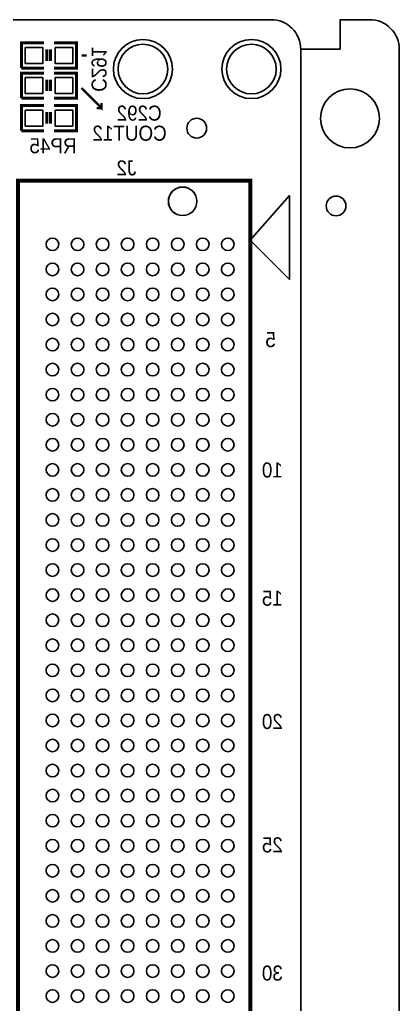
# Model space of a CAD drawing. Extents: x -5 to 120, y 0 to 85.
# Drawn here: x 100.75 to 120, y 35.1 to 85 of the extents above; entities that cross this region are included whole.
import ezdxf

# ---------------------------------------------------------------- set-up
doc = ezdxf.new("R2010")
doc.units = 0
for name, color, linetype in [('BG_DRILLHOLE', 1, 'CONTINUOUS'), ('BG_OUTLINE', 2, 'CONTINUOUS'), ('BG_SILKSCREEN_BOTTOM', 4, 'CONTINUOUS'), ('PG_SILKSCREEN_BOTTOM', 6, 'CONTINUOUS'), ('PIN_BOTTOM', 8, 'CONTINUOUS'), ('RD_SILKSCREEN_BOTTOM', 7, 'CONTINUOUS')]:
    doc.layers.add(name, color=color, linetype=linetype)

msp = doc.modelspace()

# ---------------------------------------------------------------- linework, layer by layer
at = {"layer": 'BG_DRILLHOLE'}
for points in [[(108.256832, 82.499454, 1), (105.742232, 82.499454, 1)], [(113.756694, 82.499454, 1), (111.242094, 82.499454, 1)], [(119.000016, 80.000094, 1), (116.000276, 80.000094, 1)], [(109.736382, 75.795124, 1), (108.288582, 75.795124, 1)]]:
    msp.add_lwpolyline(points, format="xyb", close=True, dxfattribs=at)
at = {"layer": 'BG_OUTLINE'}
for points in [[(0, 1.500124), (0, 83.49996, -0.414214), (1.500124, 85.000084), (113.4999, 85.000084, -0.414214), (115.000024, 83.49996), (115.000024, 1.500124, -0.414214), (113.4999, 0), (1.500124, 0, -0.414214), (0, 1.500124)], [(115.000024, 83.49996), (117.00002, 83.49996), (117.00002, 85.000084), (118.49989, 85.000084, -0.414214), (120.000014, 83.49996), (120.000014, 1.500124, -0.414214), (118.49989, 0), (117.00002, 0), (117.00002, 1.500124), (115.000024, 1.500124)]]:
    msp.add_lwpolyline(points, format="xyb", dxfattribs=at)
at = {"layer": 'BG_SILKSCREEN_BOTTOM', "const_width": 0.127}
for points in [[(103.886, 83.185), (104.14, 83.185)], [(103.886, 81.534), (104.902, 80.518), (104.902, 80.772)], [(104.902, 80.518), (104.648, 80.518)]]:
    msp.add_lwpolyline(points, dxfattribs=at)
at = {"layer": 'PG_SILKSCREEN_BOTTOM'}
for points, const_width in [([(101.981, 83.82), (100.838, 83.82), (100.838, 82.55)], 0.1524), ([(102.489, 82.55), (103.632, 82.55), (103.632, 83.82), (102.489, 83.82)], 0.1524), ([(102.1334, 82.9056), (102.1334, 83.4898)], 0.1524), ([(102.3112, 82.9056), (102.3112, 83.4898)], 0.1524), ([(100.838, 82.55), (101.981, 82.55)], 0.1524), ([(101.981, 82.296), (100.838, 82.296), (100.838, 81.026)], 0.1524), ([(102.489, 81.026), (103.632, 81.026), (103.632, 82.296), (102.489, 82.296)], 0.1524), ([(102.1334, 81.3816), (102.1334, 81.9658)], 0.1524), ([(102.3112, 81.3816), (102.3112, 81.9658)], 0.1524), ([(100.838, 81.026), (101.981, 81.026)], 0.1524), ([(101.981, 80.645), (100.838, 80.645), (100.838, 79.375)], 0.1524), ([(102.1334, 79.7306), (102.1334, 80.3148)], 0.1524), ([(102.3112, 79.7306), (102.3112, 80.3148)], 0.1524), ([(102.489, 79.375), (103.632, 79.375), (103.632, 80.645), (102.489, 80.645)], 0.1524), ([(100.838, 79.375), (101.981, 79.375)], 0.1524), ([(112.447578, 8.160004), (112.447578, 76.84008), (100.657406, 76.84008), (100.657406, 8.160004), (112.447578, 8.160004)], 0.199898)]:
    msp.add_lwpolyline(points, dxfattribs=dict(at, const_width=const_width))
msp.add_lwpolyline([(112.429544, 73.833482), (114.42954, 76.083414), (114.42954, 71.833486)], close=True, dxfattribs=at)
at = {"layer": 'PIN_BOTTOM'}
for points in [[(101.0285, 83.5914), (101.0285, 82.7786), (101.9175, 82.7786), (101.9175, 83.5914)], [(102.5525, 83.5914), (102.5525, 82.7786), (103.4415, 82.7786), (103.4415, 83.5914)], [(101.0285, 82.0674), (101.0285, 81.2546), (101.9175, 81.2546), (101.9175, 82.0674)], [(102.5525, 82.0674), (102.5525, 81.2546), (103.4415, 81.2546), (103.4415, 82.0674)], [(101.0285, 80.4164), (101.0285, 79.6036), (101.9175, 79.6036), (101.9175, 80.4164)], [(102.5525, 80.4164), (102.5525, 79.6036), (103.4415, 79.6036), (103.4415, 80.4164)]]:
    msp.add_lwpolyline(points, close=True, dxfattribs=at)
for centre, radius in [((106.999532, 82.499454), 1.4986), ((112.499394, 82.499454), 1.4986), ((117.500146, 80.000094), 1.499997), ((109.728, 79.502), 0.499999), ((109.012482, 75.795124), 0.719963), ((116.793264, 75.561444), 0.499999), ((102.412546, 73.615042), 0.32004), ((103.682546, 73.615042), 0.32004), ((104.952546, 73.615042), 0.32004), ((106.222546, 73.615042), 0.32004), ((107.492546, 73.615042), 0.32004), ((108.762546, 73.615042), 0.32004), ((110.032546, 73.615042), 0.32004), ((111.302546, 73.615042), 0.32004), ((102.412546, 72.345042), 0.32004), ((103.682546, 72.345042), 0.32004), ((104.952546, 72.345042), 0.32004), ((106.222546, 72.345042), 0.32004), ((107.492546, 72.345042), 0.32004), ((108.762546, 72.345042), 0.32004), ((110.032546, 72.345042), 0.32004), ((111.302546, 72.345042), 0.32004), ((102.412546, 71.075042), 0.32004), ((103.682546, 71.075042), 0.32004), ((104.952546, 71.075042), 0.32004), ((106.222546, 71.075042), 0.32004), ((107.492546, 71.075042), 0.32004), ((108.762546, 71.075042), 0.32004), ((110.032546, 71.075042), 0.32004), ((111.302546, 71.075042), 0.32004), ((102.412546, 69.805042), 0.32004), ((103.682546, 69.805042), 0.32004), ((104.952546, 69.805042), 0.32004), ((106.222546, 69.805042), 0.32004), ((107.492546, 69.805042), 0.32004), ((108.762546, 69.805042), 0.32004), ((110.032546, 69.805042), 0.32004), ((111.302546, 69.805042), 0.32004), ((102.412546, 68.535042), 0.32004), ((103.682546, 68.535042), 0.32004), ((104.952546, 68.535042), 0.32004), ((106.222546, 68.535042), 0.32004), ((107.492546, 68.535042), 0.32004), ((108.762546, 68.535042), 0.32004), ((110.032546, 68.535042), 0.32004), ((111.302546, 68.535042), 0.32004), ((102.412546, 67.265042), 0.32004), ((103.682546, 67.265042), 0.32004), ((104.952546, 67.265042), 0.32004), ((106.222546, 67.265042), 0.32004), ((107.492546, 67.265042), 0.32004), ((108.762546, 67.265042), 0.32004), ((110.032546, 67.265042), 0.32004), ((111.302546, 67.265042), 0.32004), ((102.412546, 65.995042), 0.32004), ((103.682546, 65.995042), 0.32004), ((104.952546, 65.995042), 0.32004), ((106.222546, 65.995042), 0.32004), ((107.492546, 65.995042), 0.32004), ((108.762546, 65.995042), 0.32004), ((110.032546, 65.995042), 0.32004), ((111.302546, 65.995042), 0.32004), ((102.412546, 64.725042), 0.32004), ((103.682546, 64.725042), 0.32004), ((104.952546, 64.725042), 0.32004), ((106.222546, 64.725042), 0.32004), ((107.492546, 64.725042), 0.32004), ((108.762546, 64.725042), 0.32004), ((110.032546, 64.725042), 0.32004), ((111.302546, 64.725042), 0.32004), ((102.412546, 63.455042), 0.32004), ((103.682546, 63.455042), 0.32004), ((104.952546, 63.455042), 0.32004), ((106.222546, 63.455042), 0.32004), ((107.492546, 63.455042), 0.32004), ((108.762546, 63.455042), 0.32004), ((110.032546, 63.455042), 0.32004), ((111.302546, 63.455042), 0.32004), ((102.412546, 62.185042), 0.32004), ((103.682546, 62.185042), 0.32004), ((104.952546, 62.185042), 0.32004), ((106.222546, 62.185042), 0.32004), ((107.492546, 62.185042), 0.32004), ((108.762546, 62.185042), 0.32004), ((110.032546, 62.185042), 0.32004), ((111.302546, 62.185042), 0.32004), ((102.412546, 60.915042), 0.32004), ((103.682546, 60.915042), 0.32004), ((104.952546, 60.915042), 0.32004), ((106.222546, 60.915042), 0.32004), ((107.492546, 60.915042), 0.32004), ((108.762546, 60.915042), 0.32004), ((110.032546, 60.915042), 0.32004), ((111.302546, 60.915042), 0.32004), ((102.412546, 59.645042), 0.32004), ((103.682546, 59.645042), 0.32004), ((104.952546, 59.645042), 0.32004), ((106.222546, 59.645042), 0.32004), ((107.492546, 59.645042), 0.32004), ((108.762546, 59.645042), 0.32004), ((110.032546, 59.645042), 0.32004), ((111.302546, 59.645042), 0.32004), ((102.412546, 58.375042), 0.32004), ((103.682546, 58.375042), 0.32004), ((104.952546, 58.375042), 0.32004), ((106.222546, 58.375042), 0.32004), ((107.492546, 58.375042), 0.32004), ((108.762546, 58.375042), 0.32004), ((110.032546, 58.375042), 0.32004), ((111.302546, 58.375042), 0.32004), ((102.412546, 57.105042), 0.32004), ((103.682546, 57.105042), 0.32004), ((104.952546, 57.105042), 0.32004), ((106.222546, 57.105042), 0.32004), ((107.492546, 57.105042), 0.32004), ((108.762546, 57.105042), 0.32004), ((110.032546, 57.105042), 0.32004), ((111.302546, 57.105042), 0.32004), ((102.412546, 55.835042), 0.32004), ((103.682546, 55.835042), 0.32004), ((104.952546, 55.835042), 0.32004), ((106.222546, 55.835042), 0.32004), ((107.492546, 55.835042), 0.32004), ((108.762546, 55.835042), 0.32004), ((110.032546, 55.835042), 0.32004), ((111.302546, 55.835042), 0.32004), ((102.412546, 54.565042), 0.32004), ((103.682546, 54.565042), 0.32004), ((104.952546, 54.565042), 0.32004), ((106.222546, 54.565042), 0.32004), ((107.492546, 54.565042), 0.32004), ((108.762546, 54.565042), 0.32004), ((110.032546, 54.565042), 0.32004), ((111.302546, 54.565042), 0.32004), ((102.412546, 53.295042), 0.32004), ((103.682546, 53.295042), 0.32004), ((104.952546, 53.295042), 0.32004), ((106.222546, 53.295042), 0.32004), ((107.492546, 53.295042), 0.32004), ((108.762546, 53.295042), 0.32004), ((110.032546, 53.295042), 0.32004), ((111.302546, 53.295042), 0.32004), ((102.412546, 52.025042), 0.32004), ((103.682546, 52.025042), 0.32004), ((104.952546, 52.025042), 0.32004), ((106.222546, 52.025042), 0.32004), ((107.492546, 52.025042), 0.32004), ((108.762546, 52.025042), 0.32004), ((110.032546, 52.025042), 0.32004), ((111.302546, 52.025042), 0.32004), ((102.412546, 50.755042), 0.32004), ((103.682546, 50.755042), 0.32004), ((104.952546, 50.755042), 0.32004), ((106.222546, 50.755042), 0.32004), ((107.492546, 50.755042), 0.32004), ((108.762546, 50.755042), 0.32004), ((110.032546, 50.755042), 0.32004), ((111.302546, 50.755042), 0.32004), ((102.412546, 49.485042), 0.32004), ((103.682546, 49.485042), 0.32004), ((104.952546, 49.485042), 0.32004), ((106.222546, 49.485042), 0.32004), ((107.492546, 49.485042), 0.32004), ((108.762546, 49.485042), 0.32004), ((110.032546, 49.485042), 0.32004), ((111.302546, 49.485042), 0.32004), ((102.412546, 48.215042), 0.32004), ((103.682546, 48.215042), 0.32004), ((104.952546, 48.215042), 0.32004), ((106.222546, 48.215042), 0.32004), ((107.492546, 48.215042), 0.32004), ((108.762546, 48.215042), 0.32004), ((110.032546, 48.215042), 0.32004), ((111.302546, 48.215042), 0.32004), ((102.412546, 46.945042), 0.32004), ((103.682546, 46.945042), 0.32004), ((104.952546, 46.945042), 0.32004), ((106.222546, 46.945042), 0.32004), ((107.492546, 46.945042), 0.32004), ((108.762546, 46.945042), 0.32004), ((110.032546, 46.945042), 0.32004), ((111.302546, 46.945042), 0.32004), ((102.412546, 45.675042), 0.32004), ((103.682546, 45.675042), 0.32004), ((104.952546, 45.675042), 0.32004), ((106.222546, 45.675042), 0.32004), ((107.492546, 45.675042), 0.32004), ((108.762546, 45.675042), 0.32004), ((110.032546, 45.675042), 0.32004), ((111.302546, 45.675042), 0.32004), ((102.412546, 44.405042), 0.32004), ((103.682546, 44.405042), 0.32004), ((104.952546, 44.405042), 0.32004), ((106.222546, 44.405042), 0.32004), ((107.492546, 44.405042), 0.32004), ((108.762546, 44.405042), 0.32004), ((110.032546, 44.405042), 0.32004), ((111.302546, 44.405042), 0.32004), ((102.412546, 43.135042), 0.32004), ((103.682546, 43.135042), 0.32004), ((104.952546, 43.135042), 0.32004), ((106.222546, 43.135042), 0.32004), ((107.492546, 43.135042), 0.32004), ((108.762546, 43.135042), 0.32004), ((110.032546, 43.135042), 0.32004), ((111.302546, 43.135042), 0.32004), ((102.412546, 41.865042), 0.32004), ((103.682546, 41.865042), 0.32004), ((104.952546, 41.865042), 0.32004), ((106.222546, 41.865042), 0.32004), ((107.492546, 41.865042), 0.32004), ((108.762546, 41.865042), 0.32004), ((110.032546, 41.865042), 0.32004), ((111.302546, 41.865042), 0.32004), ((102.412546, 40.595042), 0.32004), ((103.682546, 40.595042), 0.32004), ((104.952546, 40.595042), 0.32004), ((106.222546, 40.595042), 0.32004), ((107.492546, 40.595042), 0.32004), ((108.762546, 40.595042), 0.32004), ((110.032546, 40.595042), 0.32004), ((111.302546, 40.595042), 0.32004), ((102.412546, 39.325042), 0.32004), ((103.682546, 39.325042), 0.32004), ((104.952546, 39.325042), 0.32004), ((106.222546, 39.325042), 0.32004), ((107.492546, 39.325042), 0.32004), ((108.762546, 39.325042), 0.32004), ((110.032546, 39.325042), 0.32004), ((111.302546, 39.325042), 0.32004), ((102.412546, 38.055042), 0.32004), ((103.682546, 38.055042), 0.32004), ((104.952546, 38.055042), 0.32004), ((106.222546, 38.055042), 0.32004), ((107.492546, 38.055042), 0.32004), ((108.762546, 38.055042), 0.32004), ((110.032546, 38.055042), 0.32004), ((111.302546, 38.055042), 0.32004), ((102.412546, 36.785042), 0.32004), ((103.682546, 36.785042), 0.32004), ((104.952546, 36.785042), 0.32004), ((106.222546, 36.785042), 0.32004), ((107.492546, 36.785042), 0.32004), ((108.762546, 36.785042), 0.32004), ((110.032546, 36.785042), 0.32004), ((111.302546, 36.785042), 0.32004), ((102.412546, 35.515042), 0.32004), ((103.682546, 35.515042), 0.32004), ((104.952546, 35.515042), 0.32004), ((106.222546, 35.515042), 0.32004), ((107.492546, 35.515042), 0.32004), ((108.762546, 35.515042), 0.32004), ((110.032546, 35.515042), 0.32004), ((111.302546, 35.515042), 0.32004)]:
    msp.add_circle(centre, radius, dxfattribs=at)

# ---------------------------------------------------------------- texts
at = {"layer": 'PG_SILKSCREEN_BOTTOM', "text_generation_flag": 2, "width": 0.936667}
for s, p in [('5', (113.73612, 68.406264)), ('10', (114.09299, 61.799216)), ('15', (114.09299, 55.299356)), ('20', (114.09299, 49.049432)), ('25', (114.09299, 42.799254)), ('30', (114.09299, 36.299394))]:
    msp.add_text(s, height=0.762, dxfattribs=at).set_placement(p)
at = {"layer": 'RD_SILKSCREEN_BOTTOM', "text_generation_flag": 2, "width": 0.936667}
msp.add_text('C291', height=0.762, rotation=270, dxfattribs=at).set_placement((104.394, 81.3435))
for s, p in [('C292', (107.95, 79.883)), ('COUT12', (108.204, 78.867)), ('RP45', (103.632, 78.232)), ('J2', (106.669586, 77.107288))]:
    msp.add_text(s, height=0.762, dxfattribs=at).set_placement(p)

doc.saveas('drawing.dxf')
